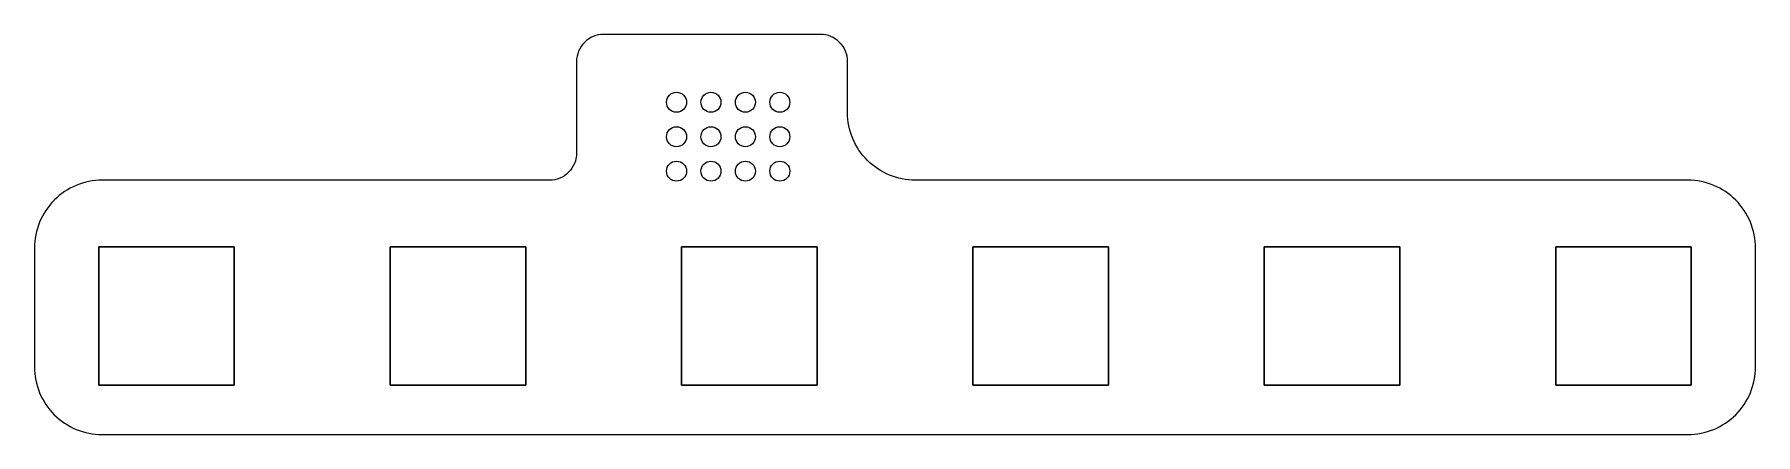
# Model space of a CAD drawing. Header units: millimetres. Extents: x 0 to 127, y 0 to 30.
import ezdxf

# ---------------------------------------------------------------- set-up
doc = ezdxf.new("R2010")
doc.units = ezdxf.units.MM

msp = doc.modelspace()

# ---------------------------------------------------------------- linework, layer by layer
msp.add_line((58, 29.5), (42, 29.5))
msp.add_line((58, 29.5), (42, 29.5))
for points in [[(0, 5, 0.414214), (5, 0), (122, 0, 0.414214), (127, 5), (127, 13.75, 0.414214), (122, 18.75), (65, 18.75, -0.414214), (60, 23.75), (60, 27.5, 0.414214), (58, 29.5), (42, 29.5, 0.414214), (40, 27.5), (40, 20.75, -0.414214), (38, 18.75), (5, 18.75, 0.414214), (0, 13.75)], [(42, 29.5, 0.414214), (40, 27.5), (40, 20.75, -0.414214), (38, 18.75), (5, 18.75, 0.414214), (0, 13.75), (0, 5, 0.414214), (5, 0), (122, 0, 0.414214), (127, 5), (127, 13.75, 0.414214), (122, 18.75), (65, 18.75, -0.414214), (60, 23.75), (60, 27.5, 0.414214), (58, 29.5)], [(42, 29.5, 0.414214), (40, 27.5), (40, 20.75, -0.414214), (38, 18.75), (5, 18.75, 0.414214), (0, 13.75), (0, 5, 0.414214), (5, 0), (122, 0, 0.414214), (127, 5), (127, 13.75, 0.414214), (122, 18.75), (65, 18.75, -0.414214), (60, 23.75), (60, 27.5, 0.414214), (58, 29.5)], [(122, 18.75), (65, 18.75, -0.414214), (60, 23.75), (60, 27.5, 0.414214), (58, 29.5), (42, 29.5, 0.414214), (40, 27.5), (40, 20.75, -0.414214), (38, 18.75), (5, 18.75, 0.414214), (0, 13.75), (0, 5, 0.414214), (5, 0), (122, 0, 0.414214), (127, 5), (127, 13.75, 0.414214)]]:
    msp.add_lwpolyline(points, format="xyb", close=True)
msp.add_lwpolyline([(42, 29.5, 0.414214), (40, 27.5), (40, 20.75, -0.414214), (38, 18.75), (5, 18.75, 0.414214), (0, 13.75), (0, 5, 0.414214), (5, 0), (122, 0, 0.414214), (127, 5), (127, 13.75, 0.414214), (122, 18.75), (65, 18.75, -0.414214), (60, 23.75), (60, 27.5, 0.414214), (58, 29.5)], format="xyb")
for points in [[(4.75, 3.65), (4.75, 13.85), (14.75, 13.85), (14.75, 3.65)], [(4.75, 3.65), (4.75, 13.85), (14.75, 13.85), (14.75, 3.65)], [(4.75, 13.85), (4.75, 3.65), (14.75, 3.65), (14.75, 13.85)], [(26.25, 13.85), (36.25, 13.85), (36.25, 3.65), (26.25, 3.65)], [(26.25, 13.85), (36.25, 13.85), (36.25, 3.65), (26.25, 3.65)], [(36.25, 13.85), (26.25, 13.85), (26.25, 3.65), (36.25, 3.65)], [(47.75, 13.85), (57.75, 13.85), (57.75, 3.65), (47.75, 3.65)], [(47.75, 13.85), (57.75, 13.85), (57.75, 3.65), (47.75, 3.65)], [(57.75, 13.85), (47.75, 13.85), (47.75, 3.65), (57.75, 3.65)], [(69.25, 13.85), (79.25, 13.85), (79.25, 3.65), (69.25, 3.65)], [(69.25, 13.85), (79.25, 13.85), (79.25, 3.65), (69.25, 3.65)], [(79.25, 13.85), (69.25, 13.85), (69.25, 3.65), (79.25, 3.65)], [(90.75, 13.85), (100.75, 13.85), (100.75, 3.65), (90.75, 3.65)], [(90.75, 13.85), (100.75, 13.85), (100.75, 3.65), (90.75, 3.65)], [(100.75, 13.85), (90.75, 13.85), (90.75, 3.65), (100.75, 3.65)], [(112.25, 13.85), (122.25, 13.85), (122.25, 3.65), (112.25, 3.65)], [(112.25, 13.85), (122.25, 13.85), (122.25, 3.65), (112.25, 3.65)], [(122.25, 13.85), (112.25, 13.85), (112.25, 3.65), (122.25, 3.65)]]:
    msp.add_lwpolyline(points, close=True)
for centre in [(47.38, 24.5), (47.38, 24.5), (47.38, 24.5), (47.38, 24.5), (47.38, 24.5), (47.38, 24.5), (49.92, 24.5), (49.92, 24.5), (49.92, 24.5), (49.92, 24.5), (49.92, 24.5), (49.92, 24.5), (52.46, 24.5), (52.46, 24.5), (52.46, 24.5), (52.46, 24.5), (52.46, 24.5), (52.46, 24.5), (55, 24.5), (55, 24.5), (55, 24.5), (55, 24.5), (55, 24.5), (55, 24.5), (47.38, 21.96), (47.38, 21.96), (47.38, 21.96), (47.38, 21.96), (47.38, 21.96), (47.38, 21.96), (49.92, 21.96), (49.92, 21.96), (49.92, 21.96), (49.92, 21.96), (49.92, 21.96), (49.92, 21.96), (52.46, 21.96), (52.46, 21.96), (52.46, 21.96), (52.46, 21.96), (52.46, 21.96), (52.46, 21.96), (55, 21.96), (55, 21.96), (55, 21.96), (55, 21.96), (55, 21.96), (55, 21.96), (47.38, 19.42), (47.38, 19.42), (47.38, 19.42), (47.38, 19.42), (47.38, 19.42), (47.38, 19.42), (49.92, 19.42), (49.92, 19.42), (49.92, 19.42), (49.92, 19.42), (49.92, 19.42), (49.92, 19.42), (52.46, 19.42), (52.46, 19.42), (52.46, 19.42), (52.46, 19.42), (52.46, 19.42), (52.46, 19.42), (55, 19.42), (55, 19.42), (55, 19.42), (55, 19.42), (55, 19.42), (55, 19.42)]:
    msp.add_circle(centre, 0.738)

doc.saveas('drawing.dxf')
